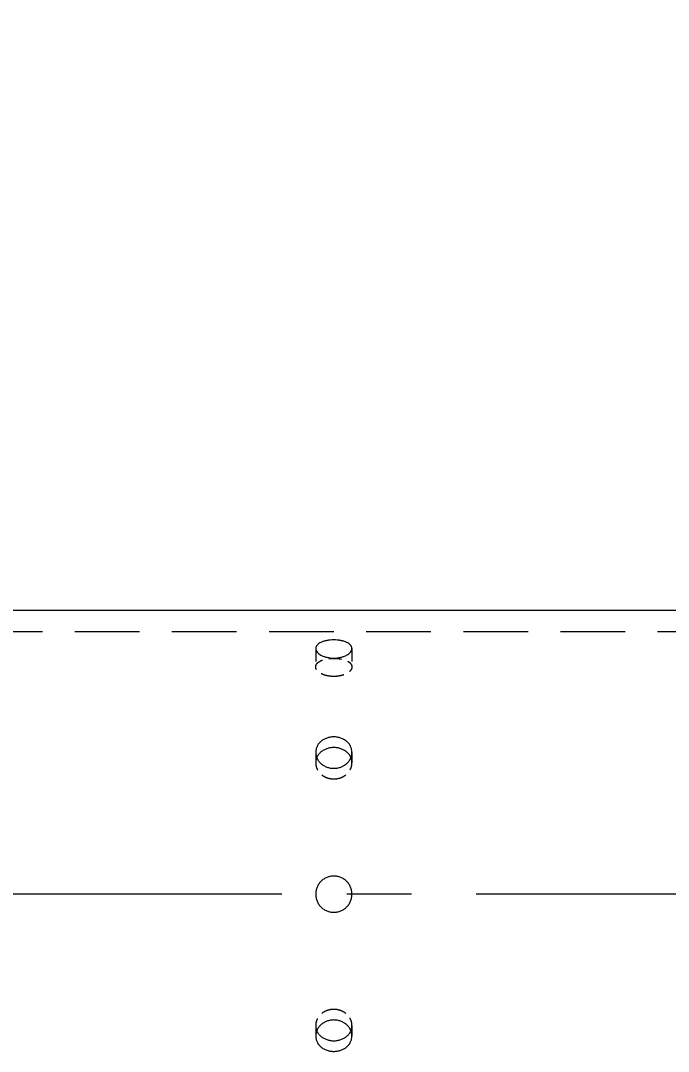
# Model space of a CAD drawing. Header units: millimetres. Extents: x -46397 to 283259, y -8690 to 23983.
# Drawn here: x 156301 to 156551.1, y 355.5 to 753.6 of the extents above; entities that cross this region are included whole.
import ezdxf
from ezdxf import colors
from ezdxf.entities.mleader import LeaderData, LeaderLine
from ezdxf.math import Vec2, Vec3

# ---------------------------------------------------------------- set-up
doc = ezdxf.new("R2010")
doc.units = ezdxf.units.MM
doc.linetypes.add('CENTER', pattern=[2, 1.25, -0.25, 0.25, -0.25])
doc.linetypes.add('HIDDENX2', pattern=[0.75, 0.5, -0.25])
doc.layers.add('DUONGTAM', color=1, linetype='CENTER', lineweight=0)
doc.layers.add('flashshoot', color=7, linetype='Continuous')
doc.styles.get("Standard").update_dxf_attribs({"font": 'isocp.shx', "width": 0.8})

# ---------------------------------------------------------------- blocks, each defined once
blk = doc.blocks.new('_Dot')
at = {"color": 0, "linetype": 'ByBlock', "lineweight": -2}
blk.add_line((-0.5, 0), (-1, 0), dxfattribs=at)
at = {"color": 0, "linetype": 'ByBlock', "const_width": 0.5}
blk.add_lwpolyline([(-0.25, 0, 1), (0.25, 0, 1)], format="xyb", close=True, dxfattribs=at)
blk = doc.blocks.new('A$C90275d84')
at = {"color": 2, "linetype": 'Continuous', "lineweight": 0, "ltscale": 10}
blk.add_line((-109.55, 1960), (-109.55, -3000), dxfattribs=at)
at = {"color": 1, "linetype": 'HIDDENX2', "lineweight": 0, "ltscale": 50}
blk.add_line((-101.37, 1960), (-101.37, -3000), dxfattribs=at)
at = {"color": 1, "linetype": 'HIDDENX2', "lineweight": 0, "ltscale": 10}
for p, q in [((-94.87, -2533), (-87.79, -2533)), ((-54.77, -2533), (-50.68, -2533)), ((50.68, -2533), (54.77, -2533)), ((-94.87, -2547), (-87.79, -2547)), ((-54.77, -2547), (-50.68, -2547)), ((50.68, -2547), (54.77, -2547))]:
    blk.add_line(p, q, dxfattribs=at)
at = {"color": 2, "linetype": 'Continuous', "lineweight": 0, "ltscale": 10}
for points, knots in [([(-91.18, -2540), (-91.18, -2540.44), (-91.2, -2540.89), (-91.3, -2541.8), (-91.38, -2542.25), (-91.57, -2543.11), (-91.69, -2543.52), (-91.98, -2544.29), (-92.13, -2544.64), (-92.47, -2545.26), (-92.66, -2545.55), (-93.06, -2546.07), (-93.28, -2546.29), (-93.73, -2546.65), (-93.96, -2546.78), (-94.42, -2546.96), (-94.65, -2547), (-95.09, -2547), (-95.32, -2546.96), (-95.76, -2546.78), (-95.98, -2546.65), (-96.39, -2546.29), (-96.59, -2546.07), (-96.94, -2545.55), (-97.11, -2545.26), (-97.39, -2544.64), (-97.53, -2544.29), (-97.76, -2543.52), (-97.86, -2543.11), (-98.02, -2542.25), (-98.08, -2541.8), (-98.16, -2540.89), (-98.18, -2540.44), (-98.18, -2539.56), (-98.16, -2539.11), (-98.08, -2538.2), (-98.02, -2537.75), (-97.86, -2536.89), (-97.76, -2536.48), (-97.53, -2535.71), (-97.39, -2535.36), (-97.11, -2534.74), (-96.94, -2534.45), (-96.59, -2533.93), (-96.39, -2533.71), (-95.98, -2533.35), (-95.76, -2533.22), (-95.32, -2533.04), (-95.09, -2533), (-94.65, -2533), (-94.42, -2533.04), (-93.96, -2533.22), (-93.73, -2533.35), (-93.28, -2533.71), (-93.06, -2533.93), (-92.66, -2534.45), (-92.47, -2534.74), (-92.13, -2535.36), (-91.98, -2535.71), (-91.69, -2536.48), (-91.57, -2536.89), (-91.38, -2537.75), (-91.3, -2538.2), (-91.2, -2539.11), (-91.18, -2539.56), (-91.18, -2540)], [0, 0, 0, 0, 1.318789, 1.318789, 2.637578, 2.637578, 3.956368, 3.956368, 5.275157, 5.275157, 6.593945, 6.593945, 7.912734, 7.912734, 9.231522, 9.231522, 10.550311, 10.550311, 11.869099, 11.869099, 13.187888, 13.187888, 14.506676, 14.506676, 15.825465, 15.825465, 17.144254, 17.144254, 18.463043, 18.463043, 19.781833, 19.781833, 21.100622, 21.100622, 22.419411, 22.419411, 23.7382, 23.7382, 25.05699, 25.05699, 26.375779, 26.375779, 27.694567, 27.694567, 29.013356, 29.013356, 30.332144, 30.332144, 31.650933, 31.650933, 32.969721, 32.969721, 34.28851, 34.28851, 35.607298, 35.607298, 36.926087, 36.926087, 38.244876, 38.244876, 39.563665, 39.563665, 40.882454, 40.882454, 42.201244, 42.201244, 42.201244, 42.201244]), ([(-48.6, -2540), (-48.6, -2540.44), (-48.64, -2540.89), (-48.8, -2541.8), (-48.92, -2542.25), (-49.24, -2543.11), (-49.44, -2543.52), (-49.9, -2544.29), (-50.16, -2544.64), (-50.71, -2545.26), (-51.02, -2545.55), (-51.7, -2546.07), (-52.06, -2546.29), (-52.82, -2546.65), (-53.21, -2546.78), (-54, -2546.96), (-54.39, -2547), (-55.16, -2547), (-55.55, -2546.96), (-56.33, -2546.78), (-56.71, -2546.65), (-57.45, -2546.29), (-57.8, -2546.07), (-58.45, -2545.55), (-58.74, -2545.26), (-59.27, -2544.64), (-59.51, -2544.29), (-59.94, -2543.52), (-60.13, -2543.11), (-60.43, -2542.25), (-60.54, -2541.8), (-60.69, -2540.89), (-60.73, -2540.44), (-60.73, -2539.56), (-60.69, -2539.11), (-60.54, -2538.2), (-60.43, -2537.75), (-60.13, -2536.89), (-59.94, -2536.48), (-59.51, -2535.71), (-59.27, -2535.36), (-58.74, -2534.74), (-58.45, -2534.45), (-57.8, -2533.93), (-57.45, -2533.71), (-56.71, -2533.35), (-56.33, -2533.22), (-55.55, -2533.04), (-55.16, -2533), (-54.39, -2533), (-54, -2533.04), (-53.21, -2533.22), (-52.82, -2533.35), (-52.06, -2533.71), (-51.7, -2533.93), (-51.02, -2534.45), (-50.71, -2534.74), (-50.16, -2535.36), (-49.9, -2535.71), (-49.44, -2536.48), (-49.24, -2536.89), (-48.92, -2537.75), (-48.8, -2538.2), (-48.64, -2539.11), (-48.6, -2539.56), (-48.6, -2540)], [0, 0, 0, 0, 1.318789, 1.318789, 2.637578, 2.637578, 3.956368, 3.956368, 5.275157, 5.275157, 6.593945, 6.593945, 7.912734, 7.912734, 9.231522, 9.231522, 10.550311, 10.550311, 11.869099, 11.869099, 13.187888, 13.187888, 14.506676, 14.506676, 15.825465, 15.825465, 17.144254, 17.144254, 18.463043, 18.463043, 19.781833, 19.781833, 21.100622, 21.100622, 22.419411, 22.419411, 23.7382, 23.7382, 25.05699, 25.05699, 26.375779, 26.375779, 27.694567, 27.694567, 29.013356, 29.013356, 30.332144, 30.332144, 31.650933, 31.650933, 32.969721, 32.969721, 34.28851, 34.28851, 35.607298, 35.607298, 36.926087, 36.926087, 38.244876, 38.244876, 39.563665, 39.563665, 40.882454, 40.882454, 42.201244, 42.201244, 42.201244, 42.201244]), ([(-52.72, -2533.41), (-52.81, -2533.45), (-52.9, -2533.49), (-53.36, -2533.71), (-53.71, -2533.93), (-54.35, -2534.45), (-54.65, -2534.74), (-55.17, -2535.36), (-55.42, -2535.71), (-55.85, -2536.48), (-56.03, -2536.89), (-56.33, -2537.75), (-56.44, -2538.2), (-56.59, -2539.11), (-56.63, -2539.56), (-56.63, -2540.44), (-56.59, -2540.89), (-56.44, -2541.8), (-56.33, -2542.25), (-56.03, -2543.11), (-55.85, -2543.52), (-55.42, -2544.29), (-55.17, -2544.64), (-54.65, -2545.26), (-54.35, -2545.55), (-53.71, -2546.07), (-53.36, -2546.29), (-52.9, -2546.51), (-52.81, -2546.55), (-52.72, -2546.59)], [12.868165, 12.868165, 12.868165, 12.868165, 13.188536, 13.188536, 14.507389, 14.507389, 15.826243, 15.826243, 17.145097, 17.145097, 18.463951, 18.463951, 19.782805, 19.782805, 21.10166, 21.10166, 22.420514, 22.420514, 23.739368, 23.739368, 25.058222, 25.058222, 26.377077, 26.377077, 27.69593, 27.69593, 29.014783, 29.014783, 29.335155, 29.335155, 29.335155, 29.335155]), ([(-7, -2540), (-7, -2539.56), (-6.96, -2539.11), (-6.78, -2538.2), (-6.65, -2537.75), (-6.29, -2536.89), (-6.07, -2536.48), (-5.55, -2535.71), (-5.26, -2535.36), (-4.64, -2534.74), (-4.29, -2534.45), (-3.52, -2533.93), (-3.11, -2533.71), (-2.25, -2533.35), (-1.8, -2533.22), (-0.89, -2533.04), (-0.44, -2533), (0.44, -2533), (0.89, -2533.04), (1.8, -2533.22), (2.25, -2533.35), (3.11, -2533.71), (3.52, -2533.93), (4.29, -2534.45), (4.64, -2534.74), (5.26, -2535.36), (5.55, -2535.71), (6.07, -2536.48), (6.29, -2536.89), (6.65, -2537.75), (6.78, -2538.2), (6.96, -2539.11), (7, -2539.56), (7, -2540.44), (6.96, -2540.89), (6.78, -2541.8), (6.65, -2542.25), (6.29, -2543.11), (6.07, -2543.52), (5.55, -2544.29), (5.26, -2544.64), (4.64, -2545.26), (4.29, -2545.55), (3.52, -2546.07), (3.11, -2546.29), (2.25, -2546.65), (1.8, -2546.78), (0.89, -2546.96), (0.44, -2547), (-0.44, -2547), (-0.89, -2546.96), (-1.8, -2546.78), (-2.25, -2546.65), (-3.11, -2546.29), (-3.52, -2546.07), (-4.29, -2545.55), (-4.64, -2545.26), (-5.26, -2544.64), (-5.55, -2544.29), (-6.07, -2543.52), (-6.29, -2543.11), (-6.65, -2542.25), (-6.78, -2541.8), (-6.96, -2540.89), (-7, -2540.44), (-7, -2540)], [0, 0, 0, 0, 1.318789, 1.318789, 2.637578, 2.637578, 3.956368, 3.956368, 5.275157, 5.275157, 6.593945, 6.593945, 7.912734, 7.912734, 9.231522, 9.231522, 10.550311, 10.550311, 11.869099, 11.869099, 13.187888, 13.187888, 14.506676, 14.506676, 15.825465, 15.825465, 17.144254, 17.144254, 18.463043, 18.463043, 19.781833, 19.781833, 21.100622, 21.100622, 22.419411, 22.419411, 23.7382, 23.7382, 25.05699, 25.05699, 26.375779, 26.375779, 27.694567, 27.694567, 29.013356, 29.013356, 30.332144, 30.332144, 31.650933, 31.650933, 32.969721, 32.969721, 34.28851, 34.28851, 35.607298, 35.607298, 36.926087, 36.926087, 38.244876, 38.244876, 39.563665, 39.563665, 40.882454, 40.882454, 42.201244, 42.201244, 42.201244, 42.201244]), ([(48.6, -2540), (48.6, -2539.56), (48.64, -2539.11), (48.8, -2538.2), (48.92, -2537.75), (49.24, -2536.89), (49.44, -2536.48), (49.9, -2535.71), (50.16, -2535.36), (50.71, -2534.74), (51.02, -2534.45), (51.7, -2533.93), (52.06, -2533.71), (52.82, -2533.35), (53.21, -2533.22), (54, -2533.04), (54.39, -2533), (55.16, -2533), (55.55, -2533.04), (56.33, -2533.22), (56.71, -2533.35), (57.45, -2533.71), (57.8, -2533.93), (58.45, -2534.45), (58.74, -2534.74), (59.27, -2535.36), (59.51, -2535.71), (59.94, -2536.48), (60.13, -2536.89), (60.43, -2537.75), (60.54, -2538.2), (60.69, -2539.11), (60.73, -2539.56), (60.73, -2540.44), (60.69, -2540.89), (60.54, -2541.8), (60.43, -2542.25), (60.13, -2543.11), (59.94, -2543.52), (59.51, -2544.29), (59.27, -2544.64), (58.74, -2545.26), (58.45, -2545.55), (57.8, -2546.07), (57.45, -2546.29), (56.71, -2546.65), (56.33, -2546.78), (55.55, -2546.96), (55.16, -2547), (54.39, -2547), (54, -2546.96), (53.21, -2546.78), (52.82, -2546.65), (52.06, -2546.29), (51.7, -2546.07), (51.02, -2545.55), (50.71, -2545.26), (50.16, -2544.64), (49.9, -2544.29), (49.44, -2543.52), (49.24, -2543.11), (48.92, -2542.25), (48.8, -2541.8), (48.64, -2540.89), (48.6, -2540.44), (48.6, -2540)], [0, 0, 0, 0, 1.318789, 1.318789, 2.637578, 2.637578, 3.956368, 3.956368, 5.275157, 5.275157, 6.593945, 6.593945, 7.912734, 7.912734, 9.231522, 9.231522, 10.550311, 10.550311, 11.869099, 11.869099, 13.187888, 13.187888, 14.506676, 14.506676, 15.825465, 15.825465, 17.144254, 17.144254, 18.463043, 18.463043, 19.781833, 19.781833, 21.100622, 21.100622, 22.419411, 22.419411, 23.7382, 23.7382, 25.05699, 25.05699, 26.375779, 26.375779, 27.694567, 27.694567, 29.013356, 29.013356, 30.332144, 30.332144, 31.650933, 31.650933, 32.969721, 32.969721, 34.28851, 34.28851, 35.607298, 35.607298, 36.926087, 36.926087, 38.244876, 38.244876, 39.563665, 39.563665, 40.882454, 40.882454, 42.201244, 42.201244, 42.201244, 42.201244]), ([(52.72, -2546.59), (52.81, -2546.55), (52.9, -2546.51), (53.36, -2546.29), (53.71, -2546.07), (54.35, -2545.55), (54.65, -2545.26), (55.17, -2544.64), (55.42, -2544.29), (55.85, -2543.52), (56.03, -2543.11), (56.33, -2542.25), (56.44, -2541.8), (56.59, -2540.89), (56.63, -2540.44), (56.63, -2539.56), (56.59, -2539.11), (56.44, -2538.2), (56.33, -2537.75), (56.03, -2536.89), (55.85, -2536.48), (55.42, -2535.71), (55.17, -2535.36), (54.65, -2534.74), (54.35, -2534.45), (53.71, -2533.93), (53.36, -2533.71), (52.9, -2533.49), (52.81, -2533.45), (52.72, -2533.41)], [12.868165, 12.868165, 12.868165, 12.868165, 13.188536, 13.188536, 14.507389, 14.507389, 15.826243, 15.826243, 17.145097, 17.145097, 18.463951, 18.463951, 19.782805, 19.782805, 21.10166, 21.10166, 22.420514, 22.420514, 23.739368, 23.739368, 25.058222, 25.058222, 26.377077, 26.377077, 27.69593, 27.69593, 29.014783, 29.014783, 29.335155, 29.335155, 29.335155, 29.335155])]:
    blk.add_open_spline(points, degree=3, knots=knots, dxfattribs=at)
at = {"color": 1, "linetype": 'HIDDENX2', "lineweight": 0, "ltscale": 10}
for points, knots in [([(-84.08, -2540), (-84.08, -2539.56), (-84.1, -2539.11), (-84.2, -2538.2), (-84.28, -2537.75), (-84.48, -2536.89), (-84.6, -2536.48), (-84.88, -2535.71), (-85.04, -2535.36), (-85.38, -2534.74), (-85.57, -2534.45), (-85.97, -2533.93), (-86.19, -2533.71), (-86.64, -2533.35), (-86.88, -2533.22), (-87.34, -2533.04), (-87.57, -2533), (-88.01, -2533), (-88.23, -2533.04), (-88.68, -2533.22), (-88.89, -2533.35), (-89.3, -2533.71), (-89.5, -2533.93), (-89.86, -2534.45), (-90.02, -2534.74), (-90.3, -2535.36), (-90.43, -2535.71), (-90.66, -2536.48), (-90.76, -2536.89), (-90.92, -2537.75), (-90.98, -2538.2), (-91.06, -2539.11), (-91.08, -2539.56), (-91.08, -2540.44), (-91.06, -2540.89), (-90.98, -2541.8), (-90.92, -2542.25), (-90.76, -2543.11), (-90.66, -2543.52), (-90.43, -2544.29), (-90.3, -2544.64), (-90.02, -2545.26), (-89.86, -2545.55), (-89.5, -2546.07), (-89.3, -2546.29), (-88.89, -2546.65), (-88.68, -2546.78), (-88.23, -2546.96), (-88.01, -2547), (-87.57, -2547), (-87.34, -2546.96), (-86.88, -2546.78), (-86.64, -2546.65), (-86.19, -2546.29), (-85.97, -2546.07), (-85.57, -2545.55), (-85.38, -2545.26), (-85.04, -2544.64), (-84.88, -2544.29), (-84.6, -2543.52), (-84.48, -2543.11), (-84.28, -2542.25), (-84.2, -2541.8), (-84.1, -2540.89), (-84.08, -2540.44), (-84.08, -2540)], [0, 0, 0, 0, 1.318854, 1.318854, 2.637708, 2.637708, 3.956563, 3.956563, 5.275417, 5.275417, 6.59427, 6.59427, 7.913123, 7.913123, 9.231977, 9.231977, 10.55083, 10.55083, 11.869683, 11.869683, 13.188536, 13.188536, 14.507389, 14.507389, 15.826243, 15.826243, 17.145097, 17.145097, 18.463951, 18.463951, 19.782805, 19.782805, 21.10166, 21.10166, 22.420514, 22.420514, 23.739368, 23.739368, 25.058222, 25.058222, 26.377077, 26.377077, 27.69593, 27.69593, 29.014783, 29.014783, 30.333636, 30.333636, 31.652489, 31.652489, 32.971343, 32.971343, 34.290196, 34.290196, 35.609049, 35.609049, 36.927902, 36.927902, 38.246757, 38.246757, 39.565611, 39.565611, 40.884465, 40.884465, 42.203319, 42.203319, 42.203319, 42.203319]), ([(-44.5, -2540), (-44.5, -2539.56), (-44.54, -2539.11), (-44.7, -2538.2), (-44.82, -2537.75), (-45.14, -2536.89), (-45.34, -2536.48), (-45.8, -2535.71), (-46.06, -2535.36), (-46.61, -2534.74), (-46.93, -2534.45), (-47.6, -2533.93), (-47.97, -2533.71), (-48.73, -2533.35), (-49.12, -2533.22), (-49.91, -2533.04), (-50.3, -2533), (-51.07, -2533), (-51.46, -2533.04), (-52.14, -2533.2), (-52.43, -2533.29), (-52.72, -2533.41)], [0, 0, 0, 0, 1.318854, 1.318854, 2.637708, 2.637708, 3.956563, 3.956563, 5.275417, 5.275417, 6.59427, 6.59427, 7.913123, 7.913123, 9.231977, 9.231977, 10.55083, 10.55083, 11.869683, 11.869683, 12.868165, 12.868165, 12.868165, 12.868165]), ([(52.72, -2533.41), (52.43, -2533.29), (52.14, -2533.2), (51.46, -2533.04), (51.07, -2533), (50.3, -2533), (49.91, -2533.04), (49.12, -2533.22), (48.73, -2533.35), (47.97, -2533.71), (47.6, -2533.93), (46.93, -2534.45), (46.61, -2534.74), (46.06, -2535.36), (45.8, -2535.71), (45.34, -2536.48), (45.14, -2536.89), (44.82, -2537.75), (44.7, -2538.2), (44.54, -2539.11), (44.5, -2539.56), (44.5, -2540)], [29.335155, 29.335155, 29.335155, 29.335155, 30.333636, 30.333636, 31.652489, 31.652489, 32.971343, 32.971343, 34.290196, 34.290196, 35.609049, 35.609049, 36.927902, 36.927902, 38.246757, 38.246757, 39.565611, 39.565611, 40.884465, 40.884465, 42.203319, 42.203319, 42.203319, 42.203319]), ([(-52.72, -2546.59), (-52.43, -2546.71), (-52.14, -2546.8), (-51.46, -2546.96), (-51.07, -2547), (-50.3, -2547), (-49.91, -2546.96), (-49.12, -2546.78), (-48.73, -2546.65), (-47.97, -2546.29), (-47.6, -2546.07), (-46.93, -2545.55), (-46.61, -2545.26), (-46.06, -2544.64), (-45.8, -2544.29), (-45.34, -2543.52), (-45.14, -2543.11), (-44.82, -2542.25), (-44.7, -2541.8), (-44.54, -2540.89), (-44.5, -2540.44), (-44.5, -2540)], [29.335155, 29.335155, 29.335155, 29.335155, 30.333636, 30.333636, 31.652489, 31.652489, 32.971343, 32.971343, 34.290196, 34.290196, 35.609049, 35.609049, 36.927902, 36.927902, 38.246757, 38.246757, 39.565611, 39.565611, 40.884465, 40.884465, 42.203319, 42.203319, 42.203319, 42.203319]), ([(44.5, -2540), (44.5, -2540.44), (44.54, -2540.89), (44.7, -2541.8), (44.82, -2542.25), (45.14, -2543.11), (45.34, -2543.52), (45.8, -2544.29), (46.06, -2544.64), (46.61, -2545.26), (46.93, -2545.55), (47.6, -2546.07), (47.97, -2546.29), (48.73, -2546.65), (49.12, -2546.78), (49.91, -2546.96), (50.3, -2547), (51.07, -2547), (51.46, -2546.96), (52.14, -2546.8), (52.43, -2546.71), (52.72, -2546.59)], [0, 0, 0, 0, 1.318854, 1.318854, 2.637708, 2.637708, 3.956563, 3.956563, 5.275417, 5.275417, 6.59427, 6.59427, 7.913123, 7.913123, 9.231977, 9.231977, 10.55083, 10.55083, 11.869683, 11.869683, 12.868165, 12.868165, 12.868165, 12.868165])]:
    blk.add_open_spline(points, degree=3, knots=knots, dxfattribs=at)
at = {"layer": 'DUONGTAM', "ltscale": 100}
blk.add_line((0, 2440), (0, -3000), dxfattribs=at)

msp = doc.modelspace()

# ---------------------------------------------------------------- block references
at = {"layer": 'flashshoot', "rotation": 270}
msp.add_blockref('A$C90275d84', (158961.93, 416.21, -1.5), dxfattribs=at)

# ---------------------------------------------------------------- leaders
at = {"color": 3, "ltscale": 5}
ml = msp.add_multileader_mtext('Standard', dxfattribs=at)
ml.set_content('{\\fArial|b0|i0|c0|p34;Khoan lỗ %%C10 cho cùm ống DN200 (theo thực tế)}', color=3)
ml.set_leader_properties(lineweight=9)
ml.set_arrow_properties(name='DOT')
ml.build(insert=Vec2(0, 0))
ml.multileader.update_dxf_attribs({"has_dogleg": 0, "text_left_attachment_type": 5, "text_right_attachment_type": 6, "dogleg_length": 0.1, "arrow_head_size": 17.4, "scale": 300})
ctx = ml.context
ctx.base_point, ctx.scale, ctx.char_height, ctx.arrow_head_size, ctx.landing_gap_size, ctx.plane_origin = Vec3(148509.96, 665.28), 300, 24, 17.4, 18, Vec3(149312.43, -378.76)
ctx.left_attachment, ctx.right_attachment = 5, 6
notes = []
notes.append((ctx, [(0, (1, 1, 0), (148878.33, 716.29), (-1, 0), 30, [(0, [(149054.42, 441.35)], 0, [])])]))
ctx.mtext.insert, ctx.mtext.width, ctx.mtext.flow_direction = Vec3(148527.96, 747.35), 309.9931, 5
ml = msp.add_multileader_mtext('Standard', dxfattribs=at)
ml.set_content('{\\fArial|b0|i0|c0|p34;Khoan lỗ %%C10 cho cùm ống DN100 (theo thực tế)}', color=3)
ml.set_leader_properties(lineweight=9)
ml.set_arrow_properties(name='DOT')
ml.build(insert=Vec2(0, 0))
ml.multileader.update_dxf_attribs({"has_dogleg": 0, "text_left_attachment_type": 5, "text_right_attachment_type": 6, "dogleg_length": 0.1, "arrow_head_size": 17.4, "scale": 300})
ctx = ml.context
ctx.base_point, ctx.scale, ctx.char_height, ctx.arrow_head_size, ctx.landing_gap_size, ctx.plane_origin = Vec3(149602.55, 578.05), 300, 24, 17.4, 18, Vec3(149253.66, -389.59)
ctx.left_attachment, ctx.right_attachment = 5, 6
notes.append((ctx, [(0, (1, 1, 0), (149572.55, 578.05), (1, 0), 30, [(0, [(149511.66, 430.53)], 0, [])])]))
ctx.mtext.insert, ctx.mtext.width, ctx.mtext.flow_direction = Vec3(149620.55, 660.13), 306.4046, 5
for ctx, leaders in notes:
    for number, flags, end, landing, length, lines in leaders:
        leader = LeaderData()
        leader.index, (leader.has_last_leader_line, leader.has_dogleg_vector, leader.attachment_direction) = number, flags
        leader.last_leader_point, leader.dogleg_vector, leader.dogleg_length = Vec3(end), Vec3(landing), length
        for number, points, colour, breaks in lines:
            line = LeaderLine()
            line.index, line.vertices, line.color, line.breaks = number, Vec3.list(points), colors.encode_raw_color(colour), breaks
            leader.lines.append(line)
        ctx.leaders.append(leader)

doc.saveas('drawing.dxf')
